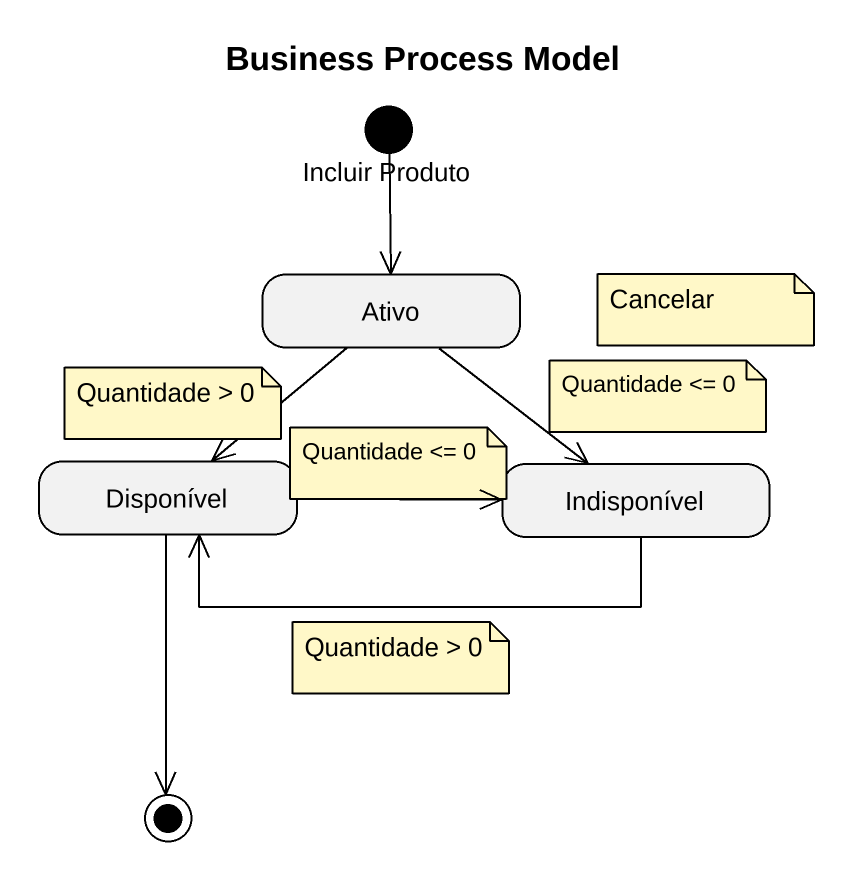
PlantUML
@startuml
title Business Process Model
hide empty description
state "Incluir Produto" as Incluir_Produto <<start>>
state Ativo
state Disponível
state Indisponível
Incluir_Produto --> Ativo
Ativo --> Disponível
Ativo --> Indisponível
Disponível -right-> Indisponível
Indisponível -left-> Disponível
Disponível --> [*]
note as N1
  Cancelar
end note
note as N2
  Quantidade > 0
end note
note as N3
  Quantidade <= 0
end note
note as N4
  Quantidade <= 0
end note
note as N5
  Quantidade > 0
end note
@enduml
